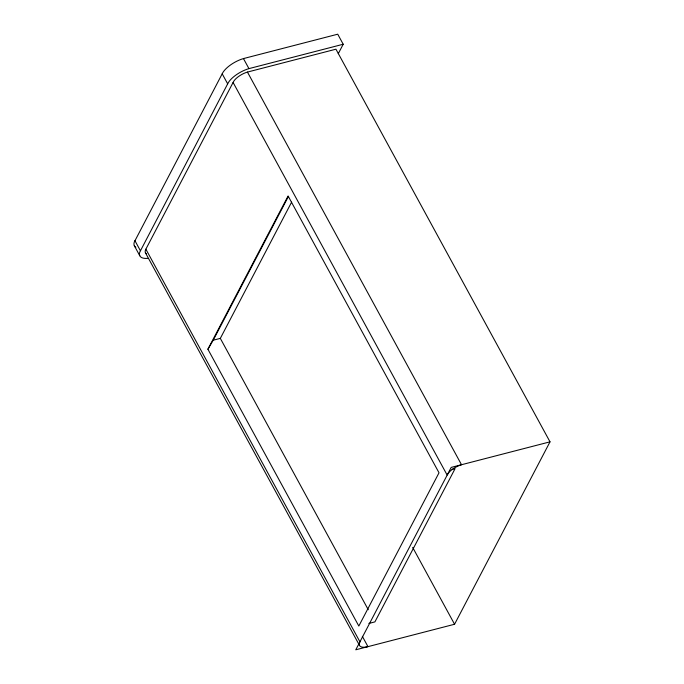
<?xml version="1.0" encoding="UTF-8"?>
<svg xmlns="http://www.w3.org/2000/svg" width="684" height="684" viewBox="0 0 684 684"><rect width="100%" height="100%" fill="white"/><g stroke="black" fill="none" stroke-linecap="round" stroke-linejoin="round"><path stroke-width="1.03" d="M338.272 53.677L343.206 44.246L337.734 34.2L243.461 58.576A19.391 7.952 -28.6 0 0 222.813 72.641L134.32 241.991A20.717 8.49 -28.6 0 0 135.851 247.352M343.206 44.246L248.942 68.622A19.391 7.952 -28.6 0 0 228.285 82.687L139.801 252.037A20.717 8.49 -28.6 0 0 147.667 258.338M146.487 253.892A14.338 5.874 -28.6 0 1 145.863 249.173L233.09 82.456A13.013 5.335 -28.6 0 1 247.446 72.076L335.938 49.197L550.013 441.838L454.569 624.253L355.766 649.8L447.669 474.157M207.902 349.233L288.092 195.975L439.017 472.789L358.826 626.048L207.902 349.233L213.211 340.213L288.443 196.419M213.211 340.213L220.325 338.375L291.606 202.148M550.013 441.838L451.209 467.394L447.669 474.149A13.005 5.335 -28.6 0 1 461.52 464.727L247.446 72.076M452.081 469.412L455.091 468.634L374.909 621.884L368.873 623.449M243.461 58.576L248.942 68.622M233.09 82.456L447.174 475.106M222.197 73.812L227.669 83.858M412.674 547.405L454.569 624.253M220.325 338.375L368.274 609.726M362.349 636.334L367.966 646.645A14.338 5.874 -28.6 0 1 359.938 641.814L145.863 249.173M145.41 252.738L359.485 645.388M134.91 240.64L140.382 250.686M134.303 245.684L139.775 255.731"/></g></svg>
